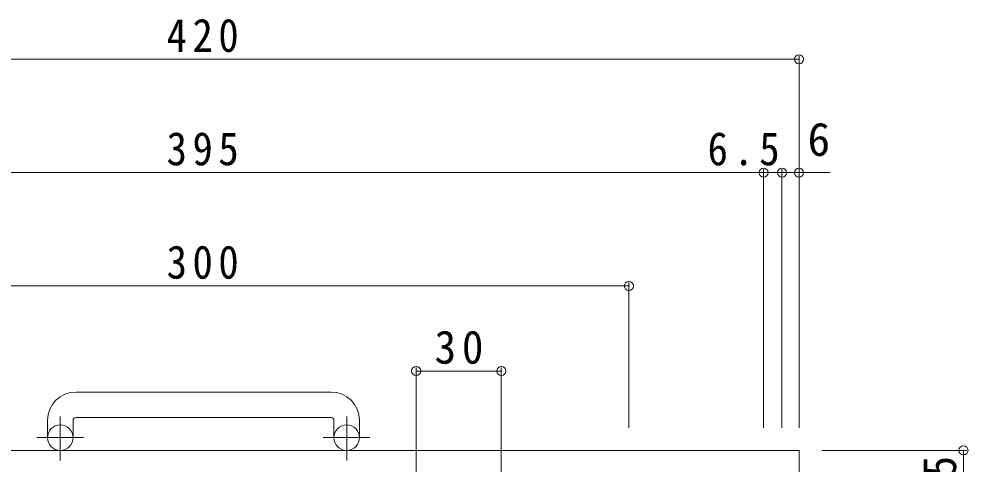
# Model space of a CAD drawing. Units: millimetres at full size, sheet at 1:4. Extents: x -1070 to 1072, y -788 to 718.
# Drawn here: x -575.1 to -240.4, y 560.7 to 717.7 of the extents above; entities that cross this region are included whole.
import ezdxf
from ezdxf.enums import TextEntityAlignment as Align

# ---------------------------------------------------------------- set-up
doc = ezdxf.new("R2010")
doc.units = ezdxf.units.MM
doc.header["$LTSCALE"] = 4
doc.header["$PDMODE"] = 32
doc.header["$PDSIZE"] = 3.2
doc.linetypes.add('CHAIN1', pattern=[8, 5, -1, 1, -1])
doc.layers.add('4-1', color=3, linetype='Continuous', lineweight=9)
doc.layers.add('4-4', color=7, linetype='Continuous', lineweight=9)
doc.styles.add('ＭＳ ゴシック', font='')
doc.styles.get('ＭＳ ゴシック').set_extended_font_data('MS Gothic')

msp = doc.modelspace()

# ---------------------------------------------------------------- linework, layer by layer
at = {"layer": '4-1', "color": 2}
for p, q in [((-465, 586.097), (-555, 586.097)), ((-565, 576.098), (-565, 569.997)), ((-556, 576.098), (-556, 569.997)), ((-555, 577.097), (-465, 577.097)), ((-464, 576.098), (-464, 569.997)), ((-455, 576.098), (-455, 569.997)), ((-720, 565.498), (-300, 565.498)), ((-300, 565.498), (-300, 145.498))]:
    msp.add_line(p, q, dxfattribs=at)
at = {"layer": '4-1', "color": 2, "linetype": 'CHAIN1'}
for p, q in [((-560.5, 561.89), (-560.5, 577.487)), ((-459.5, 561.89), (-459.5, 577.487)), ((-552.337, 569.997), (-568.744, 569.997)), ((-451.337, 569.997), (-467.744, 569.997))]:
    msp.add_line(p, q, dxfattribs=at)
at = {"layer": '4-1', "color": 2}
for centre in [(-560.5, 569.997), (-459.5, 569.997)]:
    msp.add_circle(centre, 4.5, dxfattribs=at)
for centre, radius, start, end in [((-555, 576.098), 10, 90, 180), ((-465, 576.098), 10, 0, 90), ((-555, 576.098), 1, 90, 180), ((-465, 576.098), 1, 0, 90)]:
    msp.add_arc(centre, radius, start, end, dxfattribs=at)
at = {"layer": '4-4'}
for p, q in [((-720, 703.498), (-300, 703.498)), ((-300, 704.698), (-300, 573.498)), ((-707.5, 663.498), (-312.5, 663.498)), ((-312.5, 664.698), (-312.5, 573.498)), ((-312.5, 663.498), (-306, 663.498)), ((-306, 664.698), (-306, 573.498)), ((-306, 663.498), (-300, 663.498)), ((-300, 663.498), (-289, 663.498)), ((-660, 623.498), (-359.999, 623.498)), ((-359.999, 624.698), (-359.999, 573.498)), ((-435, 594.698), (-435, 543.498)), ((-435, 593.498), (-404.999, 593.498)), ((-404.999, 594.698), (-404.999, 543.498)), ((-240.8, 565.498), (-292, 565.498)), ((-242, 565.498), (-242, 526.998))]:
    msp.add_line(p, q, dxfattribs=at)
for p in [(-300, 703.498), (-312.5, 663.498), (-306, 663.498), (-300, 663.498), (-359.999, 623.498), (-435, 593.498), (-404.999, 593.498), (-242, 565.498)]:
    msp.add_point(p, dxfattribs=at)

# ---------------------------------------------------------------- texts
at = {"layer": '4-4', "color": 2, "style": 'ＭＳ ゴシック'}
msp.add_text('6', height=11.73, dxfattribs=at).set_placement((-297, 665.898), align=Align.BOTTOM_LEFT)
at = {"layer": '4-4', "color": 2, "char_height": 11.73, "attachment_point": 7, "style": 'ＭＳ ゴシック'}
for s, insert in [('\\T1.27;\\W0.9;420', (-523, 705.898)), ('\\T1.27;\\W0.9;395', (-523, 665.898)), ('\\T1.27;\\W0.9;6.5', (-332.25, 665.898)), ('\\T1.27;\\W0.9;300', (-522.999, 625.898)), ('\\T1.27;\\W0.95;30', (-428.5, 595.898))]:
    msp.add_mtext(s, dxfattribs=dict(at, insert=insert))
at = {"layer": '4-4', "color": 2, "insert": (-244.4, 528.748), "char_height": 11.73, "attachment_point": 7, "rotation": 90, "style": 'ＭＳ ゴシック'}
msp.add_mtext('\\T1.28;\\W0.9;38.5', dxfattribs=at)

doc.saveas('drawing.dxf')
